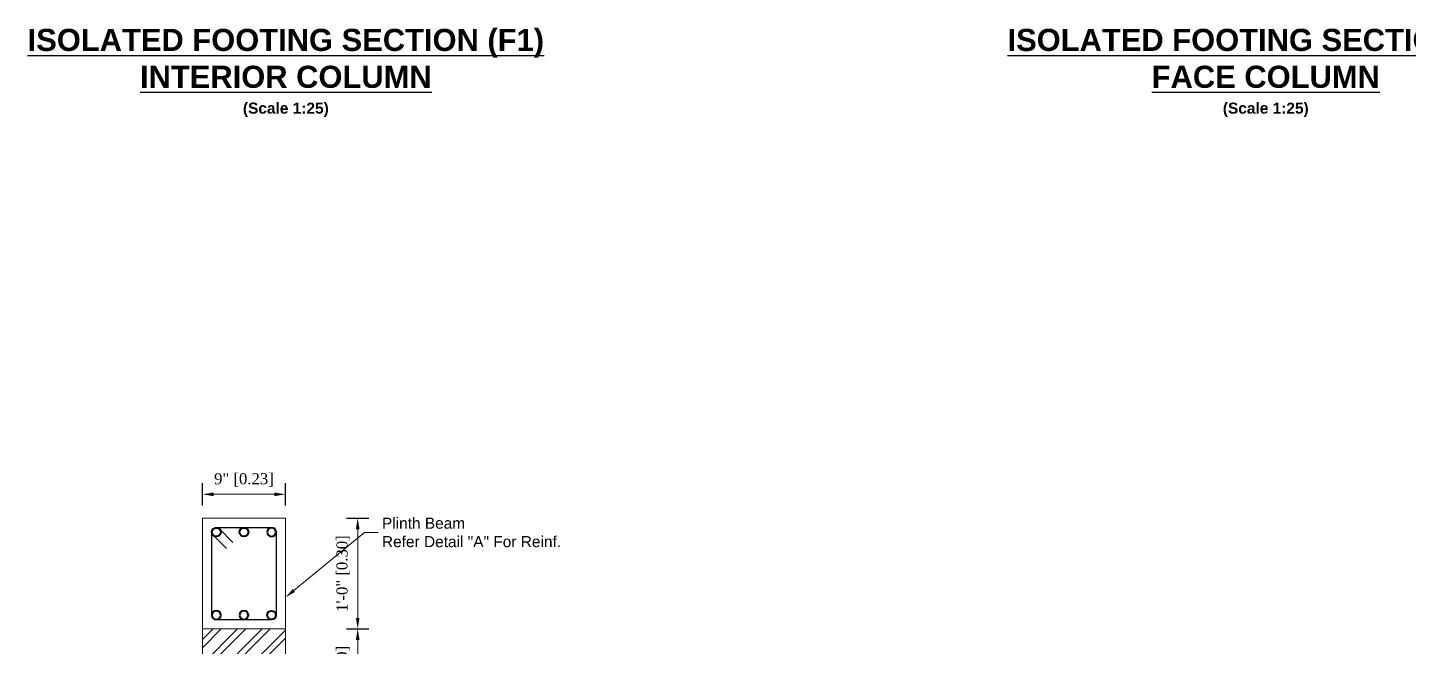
# Model space of a CAD drawing. Header units: feet. Extents: x 4160 to 31260, y -20219 to -1382.
# Drawn here: x 20739.1 to 20889, y -5297.7 to -5230.6 of the extents above; entities that cross this region are included whole.
import ezdxf
from ezdxf import colors
from ezdxf.entities.mleader import LeaderData, LeaderLine
from ezdxf.math import Vec2, Vec3

# ---------------------------------------------------------------- set-up
doc = ezdxf.new("R2010")
doc.units = ezdxf.units.FT
doc.header["$LTSCALE"] = 50
doc.header["$MEASUREMENT"] = 0
doc.header["$PDMODE"] = 34
for name, color, linetype, lineweight in [('IES_WR_Dimension', 7, 'Continuous', 15), ('IES_WR_Hatch ANSI31', 8, 'Continuous', 15), ('IES_WR_Leader', 7, 'Continuous', 15), ('IES_WR_Rebar Concrete Line', 2, 'Continuous', 15), ('IES_WR_Stirrups', 6, 'Continuous', 25), ('Reinforcement', 1, 'Continuous', 40)]:
    doc.layers.add(name, color=color, linetype=linetype, lineweight=lineweight)
doc.layers.add('IES_WR_TEMPLATE-TITLE TEXT', color=7, linetype='Continuous')
doc.styles.add('arial', font='times.ttf')
doc.styles.add('Arial Annotation', font='arial.ttf', dxfattribs={"height": 0.06})
doc.dimstyles.new('SECS', dxfattribs={"dimtxt": 0.06, "dimasz": 0.06, "dimexe": 0.06, "dimexo": 0, "dimgap": 0.04, "dimtad": 1, "dimdec": 0, "dimzin": 3, "dimdsep": 46, "dimlunit": 4, "dimtxsty": 'arial', "dimcen": 1.25, "dimclrd": 256, "dimclrt": 3, "dimadec": 0, "dimazin": 0, "dimtfac": 1, "dimtdec": 0, "dimtix": 1, "dimtofl": 0, "dimtmove": 2, "dimatfit": 1, "dimfxl": 0.06, "dimfxlon": 1, "dimtolj": 1, "dimtzin": 0, "dimlwd": -1, "dimarcsym": 0})

# ---------------------------------------------------------------- blocks, each defined once
blk = doc.blocks.new('REBAR CUT')
at = {"layer": 'Reinforcement'}
blk.add_circle((0, 0), 0.024, dxfattribs=at)
blk = doc.blocks.new('*D418')
at = {"layer": 'Defpoints', "color": 0, "transparency": 16777216}
for p in [(20767.08, -5295.8), (20774.93, -5295.8), (20767.08, -5307.8)]:
    blk.add_point(p, dxfattribs=at)
at = {"layer": 'IES_WR_Dimension', "color": 0, "lineweight": -2, "transparency": 16777216}
for p, q in [((20773.73, -5295.8), (20776.13, -5295.8)), ((20773.73, -5307.8), (20776.13, -5307.8))]:
    blk.add_line(p, q, dxfattribs=at)
at = {"layer": 'IES_WR_Dimension', "transparency": 16777216}
blk.add_line((20774.93, -5306.6), (20774.93, -5297), dxfattribs=at)
for points in [[(20774.73, -5297), (20775.13, -5297), (20774.93, -5295.8)], [(20774.73, -5306.6), (20775.13, -5306.6), (20774.93, -5307.8)]]:
    blk.add_solid(points, dxfattribs=at)
at = {"layer": 'IES_WR_Dimension', "color": 3, "transparency": 16777216, "insert": (20773.35, -5301.8), "char_height": 1.2, "attachment_point": 5, "rotation": 90, "style": 'arial'}
blk.add_mtext('\\A1;1\'-0" [0.30]', dxfattribs=at)
blk = doc.blocks.new('*D419')
at = {"layer": 'Defpoints', "color": 0, "transparency": 16777216}
for p in [(20767.08, -5283.8), (20774.93, -5283.8), (20767.08, -5295.8)]:
    blk.add_point(p, dxfattribs=at)
at = {"layer": 'IES_WR_Dimension', "color": 0, "lineweight": -2, "transparency": 16777216}
for p, q in [((20773.73, -5283.8), (20776.13, -5283.8)), ((20773.73, -5295.8), (20776.13, -5295.8))]:
    blk.add_line(p, q, dxfattribs=at)
at = {"layer": 'IES_WR_Dimension', "transparency": 16777216}
blk.add_line((20774.93, -5294.6), (20774.93, -5285), dxfattribs=at)
for points in [[(20774.73, -5285), (20775.13, -5285), (20774.93, -5283.8)], [(20774.73, -5294.6), (20775.13, -5294.6), (20774.93, -5295.8)]]:
    blk.add_solid(points, dxfattribs=at)
at = {"layer": 'IES_WR_Dimension', "color": 3, "transparency": 16777216, "insert": (20773.35, -5289.8), "char_height": 1.2, "attachment_point": 5, "rotation": 90, "style": 'arial'}
blk.add_mtext('\\A1;1\'-0" [0.30]', dxfattribs=at)
blk = doc.blocks.new('*D423')
at = {"layer": 'Defpoints', "color": 0, "transparency": 16777216}
for p in [(20758.08, -5281.2), (20758.08, -5283.8), (20767.08, -5283.8)]:
    blk.add_point(p, dxfattribs=at)
at = {"layer": 'IES_WR_Dimension', "color": 0, "lineweight": -2, "transparency": 16777216}
for p, q in [((20758.08, -5282.4), (20758.08, -5280)), ((20767.08, -5282.4), (20767.08, -5280))]:
    blk.add_line(p, q, dxfattribs=at)
at = {"layer": 'IES_WR_Dimension', "transparency": 16777216}
blk.add_line((20765.88, -5281.2), (20759.28, -5281.2), dxfattribs=at)
for points in [[(20759.28, -5281), (20759.28, -5281.4), (20758.08, -5281.2)], [(20765.88, -5281), (20765.88, -5281.4), (20767.08, -5281.2)]]:
    blk.add_solid(points, dxfattribs=at)
at = {"layer": 'IES_WR_Dimension', "color": 3, "transparency": 16777216, "insert": (20762.58, -5279.63), "char_height": 1.2, "attachment_point": 5, "style": 'arial'}
blk.add_mtext('\\A1;9" [0.23]', dxfattribs=at)

msp = doc.modelspace()

# ---------------------------------------------------------------- hatches: boundary and pattern name
at = {"layer": 'IES_WR_Hatch ANSI31'}
h = msp.add_hatch(dxfattribs=at)
h.set_pattern_fill('ANSI32', color=256, scale=0.25)
h.set_pattern_definition([(45, (20243.2902, -5307.9408), (-1.325825, 1.325825), []), (45, (20244.174, -5307.9408), (-1.325825, 1.325825), [])])
h.paths.add_polyline_path([(20758.08, -5340.8), (20767.08, -5340.8), (20767.08, -5295.8), (20758.08, -5295.8)])

# ---------------------------------------------------------------- linework, layer by layer
at = {"layer": 'IES_WR_Rebar Concrete Line'}
msp.add_lwpolyline([(20758.08, -5283.8), (20767.08, -5283.8), (20767.08, -5295.8), (20758.08, -5295.8)], close=True, dxfattribs=at)
msp.add_lwpolyline([(20767.08, -5340.8), (20767.08, -5295.8), (20758.08, -5295.8), (20758.08, -5340.8)], dxfattribs=at)
at = {"layer": 'IES_WR_Stirrups'}
msp.add_lwpolyline([(20759.58, -5284.8), (20765.58, -5284.8, -0.414214), (20766.08, -5285.3), (20766.08, -5294.3, -0.414214), (20765.58, -5294.8), (20759.58, -5294.8, -0.414214), (20759.08, -5294.3), (20759.08, -5285.3, -0.414214)], format="xyb", close=True, dxfattribs=at)
for points in [[(20759.24, -5285.64), (20760.69, -5287.09)], [(20759.92, -5284.96), (20761.37, -5286.41)]]:
    msp.add_lwpolyline(points, dxfattribs=at)

# ---------------------------------------------------------------- block references
at = {"yscale": 20, "zscale": 20}
for p, xscale in [((20759.58, -5285.3), 20), ((20762.58, -5285.3), 20), ((20765.58, -5285.3), -20)]:
    msp.add_blockref('REBAR CUT', p, dxfattribs=dict(at, xscale=xscale))
at = {"yscale": 20, "zscale": 20, "rotation": 180}
for p, xscale in [((20759.58, -5294.3), -20), ((20762.58, -5294.3), -20), ((20765.58, -5294.3), 20)]:
    msp.add_blockref('REBAR CUT', p, dxfattribs=dict(at, xscale=xscale))

# ---------------------------------------------------------------- texts
at = {"layer": 'IES_WR_TEMPLATE-TITLE TEXT', "char_height": 2.4, "width": 61.3817, "attachment_point": 1, "style": 'Arial Annotation'}
for s, insert in [('\\pxqc;{\\fArial|b1|i0|c0|p34;\\LISOLATED FOOTING SECTION (F1)\\PINTERIOR COLUMN\\P\\H0.5x;\\l(Scale 1:25)}', (20736.44, -5230.71)), ('\\pxqc;{\\fArial|b1|i0|c0|p34;\\LISOLATED FOOTING SECTION (F2)\\PFACE COLUMN\\P\\H0.5x;\\l(Scale 1:25)}', (20842.81, -5230.71))]:
    msp.add_mtext(s, dxfattribs=dict(at, insert=insert))

# ---------------------------------------------------------------- dimensions: what is measured, and where the dimension line sits
at = {"layer": 'IES_WR_Dimension'}
dim = msp.add_linear_dim(base=(20758.08, -5281.2), p1=(20767.08, -5283.8), p2=(20758.08, -5283.8), dimstyle='SECS', override={"dimscale": 0, "dimtix": 1, "dimtofl": 0, "dimtmove": 2, "dimatfit": 1}, dxfattribs=at)
dim.commit()
dim.dimension.update_dxf_attribs({"geometry": '*D423', "text_midpoint": (20762.58, -5279.63)})
for base, p1, p2, picture, middle in [((20774.93, -5283.8), (20767.08, -5295.8), (20767.08, -5283.8), '*D419', (20773.35, -5289.8)), ((20774.93, -5295.8), (20767.08, -5307.8), (20767.08, -5295.8), '*D418', (20773.35, -5301.8))]:
    dim = msp.add_linear_dim(base=base, p1=p1, p2=p2, angle=90, dimstyle='SECS', override={"dimscale": 0, "dimtix": 1, "dimtofl": 0, "dimtmove": 2, "dimatfit": 1}, dxfattribs=at)
    dim.commit()
    dim.dimension.update_dxf_attribs({"geometry": picture, "text_midpoint": middle})

# ---------------------------------------------------------------- leaders
at = {"layer": 'IES_WR_Leader'}
ml = msp.add_multileader_mtext('Standard', dxfattribs=at)
ml.set_content('Plinth Beam^JRefer Detail "A" For Reinf.', color=256, style='Arial Annotation')
ml.set_leader_properties(color=256, linetype='ByLayer', lineweight=-1)
ml.build(insert=Vec2(0, 0))
ml.multileader.update_dxf_attribs({"text_left_attachment_type": 2, "text_right_attachment_type": 2, "dogleg_length": 0.0749, "arrow_head_size": 1.2, "scale": 20})
ctx = ml.context
ctx.base_point, ctx.scale, ctx.char_height, ctx.arrow_head_size, ctx.landing_gap_size, ctx.plane_origin = Vec3(20777.16, -5285.35), 20, 1.2, 1.2, 0.4, Vec3(20769.45, -5296.23)
ctx.left_attachment, ctx.right_attachment = 2, 2
notes = []
notes.append((ctx, [(0, (1, 1, 0), (20775.66, -5285.35), (1, 0), 1.5, [(0, [(20767.08, -5292.39)], 0, [])])]))
ctx.mtext.insert, ctx.mtext.flow_direction = Vec3(20777.56, -5283.73), 5
for ctx, leaders in notes:
    for number, flags, end, landing, length, lines in leaders:
        leader = LeaderData()
        leader.index, (leader.has_last_leader_line, leader.has_dogleg_vector, leader.attachment_direction) = number, flags
        leader.last_leader_point, leader.dogleg_vector, leader.dogleg_length = Vec3(end), Vec3(landing), length
        for number, points, colour, breaks in lines:
            line = LeaderLine()
            line.index, line.vertices, line.color, line.breaks = number, Vec3.list(points), colors.encode_raw_color(colour), breaks
            leader.lines.append(line)
        ctx.leaders.append(leader)

doc.saveas('drawing.dxf')
